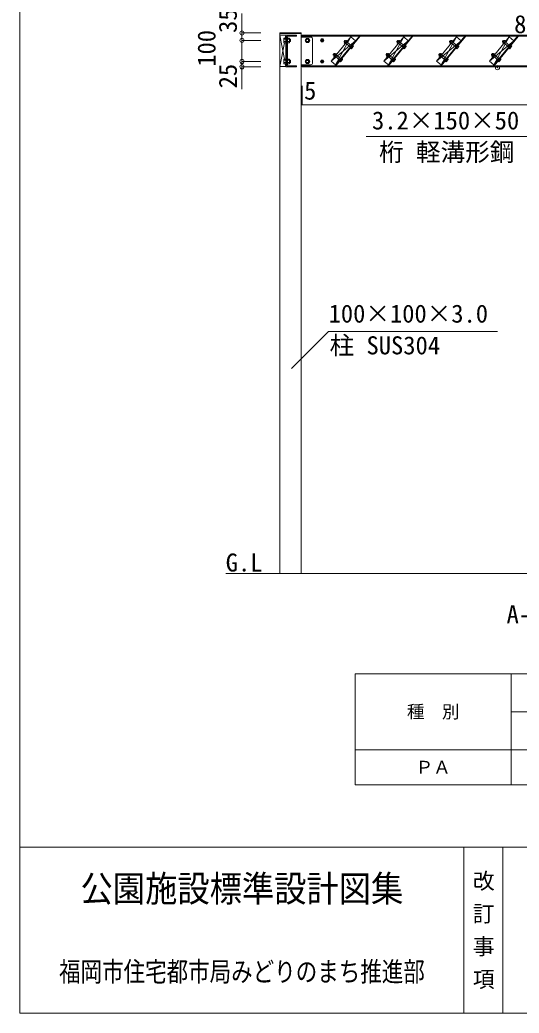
# Model space of a CAD drawing. Units: millimetres, scale not verified. Extents: x 187 to 5663, y 265 to 3998.
# Drawn here: x 187 to 1370, y 265 to 2617 of the extents above; entities that cross this region are included whole.
import ezdxf
from ezdxf.enums import TextEntityAlignment as Align

# ---------------------------------------------------------------- set-up
doc = ezdxf.new("R2010")
doc.units = ezdxf.units.MM
doc.header["$LTSCALE"] = 20
doc.header["$PDMODE"] = 32
doc.header["$PDSIZE"] = 10
for name, color, linetype, lineweight in [('0_2', 7, 'Continuous', 13), ('_0-0_', 7, 'Continuous', 13), ('寸法', 1, 'Continuous', 13), ('本体', 7, 'Continuous', 13)]:
    doc.layers.add(name, color=color, linetype=linetype, lineweight=lineweight)
doc.styles.add('@ＭＳ ゴシック', font='')
doc.styles.add('ＭＳ ゴシック', font='')
doc.styles.get('@ＭＳ ゴシック').set_extended_font_data('@MS Gothic')
doc.styles.get('ＭＳ ゴシック').set_extended_font_data('MS Gothic')

msp = doc.modelspace()

# ---------------------------------------------------------------- linework, layer by layer
at = {"layer": '0_2'}
for p, q in [((981.37, 1068.44), (981.37, 805.44)), ((981.37, 1068.44), (2281.37, 1068.44)), ((1351.37, 1068.44), (1351.37, 805.44)), ((1351.37, 978.44), (2281.37, 978.44)), ((981.37, 888.44), (2281.37, 888.44)), ((981.37, 805.44), (2281.37, 805.44))]:
    msp.add_line(p, q, dxfattribs=at)
at = {"layer": '_0-0_', "color": 6}
msp.add_line((187.2, 657.78), (5663.46, 657.78), dxfattribs=at)
at = {"layer": '_0-0_'}
for p, q in [((1239.32, 657.78), (1239.32, 264.62)), ((1331.24, 657.78), (1331.24, 264.62))]:
    msp.add_line(p, q, dxfattribs=at)
at = {"layer": '_0-0_', "color": 6}
msp.add_lwpolyline([(5663.46, 3888.25), (187.2, 3888.25), (187.2, 264.62), (5663.46, 264.62)], close=True, dxfattribs=at)
at = {"layer": '寸法'}
for p, q in [((713.32, 2632), (713.32, 2568.3)), ((713.32, 2585.8), (758.32, 2585.8)), ((713.32, 2568.3), (758.32, 2568.3)), ((713.32, 2568.3), (713.32, 2518.3)), ((713.32, 2518.3), (758.32, 2518.3)), ((713.32, 2518.3), (713.32, 2452.68)), ((713.32, 2505.8), (758.32, 2505.8)), ((853.32, 2415.8), (853.32, 2460.8)), ((855.82, 2415.8), (855.82, 2460.8)), ((853.32, 2415.8), (855.82, 2415.8)), ((855.82, 2415.8), (2300.82, 2415.8)), ((1007.93, 2340.62), (1388.84, 2340.62)), ((918.55, 1879.1), (830.42, 1790.97)), ((1318.32, 1879.1), (918.55, 1879.1))]:
    msp.add_line(p, q, dxfattribs=at)
for p in [(713.32, 2585.8), (713.32, 2568.3), (713.32, 2518.3), (713.32, 2505.8)]:
    msp.add_point(p, dxfattribs=at)
at = {"layer": '本体'}
for p, q in [((803.32, 2585.8), (803.32, 1305.8)), ((803.32, 2585.8), (853.32, 2585.8)), ((803.32, 2584.2), (853.32, 2584.2)), ((803.32, 2506.3), (803.32, 2580.3)), ((803.32, 2580.3), (817.32, 2580.3)), ((803.32, 2580.3), (814.01, 2523.78)), ((812.89, 2573.78), (812.32, 2572.8)), ((812.32, 2572.8), (812.32, 2563.8)), ((817.32, 2573.78), (812.89, 2573.78)), ((817.32, 2571.04), (812.89, 2571.04)), ((817.32, 2565.55), (812.89, 2565.55)), ((816.08, 2573.78), (817.32, 2580.3)), ((817.32, 2580.8), (817.32, 2505.8)), ((842.32, 2580.8), (817.32, 2580.8)), ((817.32, 2580.3), (817.32, 2506.3)), ((817.32, 2573.78), (817.32, 2562.81)), ((842.32, 2578.55), (819.57, 2578.55)), ((819.57, 2578.55), (819.57, 2508.05)), ((819.57, 2576.05), (819.57, 2510.55)), ((821.17, 2576.05), (819.57, 2576.05)), ((821.17, 2576.05), (821.17, 2510.55)), ((821.17, 2562.81), (821.17, 2573.78)), ((821.17, 2573.78), (825.6, 2573.78)), ((821.17, 2571.04), (825.6, 2571.04)), ((821.17, 2565.55), (825.6, 2565.55)), ((825.6, 2573.78), (826.17, 2572.8)), ((826.17, 2563.8), (826.17, 2572.8)), ((828.31, 2571.3), (826.17, 2571.3)), ((828.31, 2565.3), (826.17, 2565.3)), ((828.31, 2571.3), (828.67, 2570.94)), ((828.67, 2565.65), (828.31, 2565.3)), ((828.67, 2565.65), (828.67, 2570.94)), ((842.32, 2580.8), (842.32, 2578.55)), ((853.32, 2585.8), (853.32, 1305.8)), ((853.32, 2576.05), (875.82, 2576.05)), ((855.82, 2580.8), (2300.82, 2580.8)), ((855.82, 2580.8), (855.82, 2576.05)), ((855.82, 2578.55), (2300.82, 2578.55)), ((865.57, 2573.05), (862.83, 2568.3)), ((862.83, 2568.3), (865.57, 2563.55)), ((871.06, 2573.05), (865.57, 2573.05)), ((873.8, 2568.3), (871.06, 2573.05)), ((871.06, 2563.55), (873.8, 2568.3)), ((880.82, 2571.05), (880.82, 2515.55)), ((901.44, 2571.55), (899.56, 2568.3)), ((899.56, 2568.3), (901.44, 2565.05)), ((905.19, 2571.55), (901.44, 2571.55)), ((901.44, 2565.05), (905.19, 2565.05)), ((907.07, 2568.3), (905.19, 2571.55)), ((905.19, 2565.05), (907.07, 2568.3)), ((971.43, 2576.31), (924.4, 2519.18)), ((924.4, 2519.18), (982.24, 2567.41)), ((934.2, 2509.06), (991.4, 2578.55)), ((971.43, 2576.31), (935.2, 2510.28)), ((935.2, 2510.28), (982.24, 2567.41)), ((935.44, 2508.05), (992.64, 2577.53)), ((957.23, 2568.11), (955.14, 2565.57)), ((955.19, 2565.07), (955.14, 2565.57)), ((955.19, 2565.07), (956.84, 2563.71)), ((960.5, 2568.15), (955.73, 2562.35)), ((957.23, 2568.11), (957.73, 2568.16)), ((957.73, 2568.16), (959.39, 2566.79)), ((963.01, 2566.08), (958.24, 2560.29)), ((961.82, 2564.63), (959.31, 2566.7)), ((960.78, 2567.92), (960.1, 2567.66)), ((963.01, 2566.08), (960.5, 2568.15)), ((973.94, 2554.81), (961.9, 2564.73)), ((982.24, 2567.41), (971.43, 2576.31)), ((991.4, 2578.55), (992.64, 2577.53)), ((1096.43, 2576.31), (1049.4, 2519.18)), ((1049.4, 2519.18), (1107.24, 2567.41)), ((1059.2, 2509.06), (1116.4, 2578.55)), ((1096.43, 2576.31), (1060.2, 2510.28)), ((1060.2, 2510.28), (1107.24, 2567.41)), ((1060.44, 2508.05), (1117.64, 2577.53)), ((1082.23, 2568.11), (1080.14, 2565.57)), ((1080.19, 2565.07), (1080.14, 2565.57)), ((1080.19, 2565.07), (1081.84, 2563.71)), ((1085.1, 2567.66), (1081.13, 2562.84)), ((1082.23, 2568.11), (1082.73, 2568.16)), ((1082.73, 2568.16), (1084.39, 2566.79)), ((1088.01, 2566.08), (1083.24, 2560.29)), ((1086.82, 2564.63), (1084.59, 2566.47)), ((1085.78, 2567.92), (1085.1, 2567.66)), ((1088.01, 2566.08), (1085.78, 2567.92)), ((1098.94, 2554.81), (1086.89, 2564.73)), ((1107.24, 2567.41), (1096.43, 2576.31)), ((1116.4, 2578.55), (1117.64, 2577.53)), ((1221.43, 2576.31), (1174.4, 2519.18)), ((1174.4, 2519.18), (1232.24, 2567.41)), ((1184.2, 2509.06), (1241.4, 2578.55)), ((1221.43, 2576.31), (1185.2, 2510.28)), ((1185.2, 2510.28), (1232.24, 2567.41)), ((1185.44, 2508.05), (1242.64, 2577.53)), ((1207.23, 2568.11), (1205.14, 2565.57)), ((1205.19, 2565.07), (1205.14, 2565.57)), ((1205.19, 2565.07), (1206.84, 2563.71)), ((1210.1, 2567.66), (1206.13, 2562.84)), ((1207.23, 2568.11), (1207.73, 2568.16)), ((1207.73, 2568.16), (1209.39, 2566.79)), ((1213.01, 2566.08), (1208.24, 2560.29)), ((1211.82, 2564.63), (1209.59, 2566.47)), ((1210.78, 2567.92), (1210.1, 2567.66)), ((1213.01, 2566.08), (1210.78, 2567.92)), ((1223.94, 2554.81), (1211.89, 2564.73)), ((1232.24, 2567.41), (1221.43, 2576.31)), ((1241.4, 2578.55), (1242.64, 2577.53)), ((1346.43, 2576.31), (1299.4, 2519.18)), ((1299.4, 2519.18), (1357.24, 2567.41)), ((1309.2, 2509.06), (1366.4, 2578.55)), ((1346.43, 2576.31), (1310.2, 2510.28)), ((1310.2, 2510.28), (1357.24, 2567.41)), ((1310.44, 2508.05), (1367.64, 2577.53)), ((1332.23, 2568.11), (1330.14, 2565.57)), ((1330.19, 2565.07), (1330.14, 2565.57)), ((1330.19, 2565.07), (1331.84, 2563.71)), ((1335.1, 2567.66), (1331.13, 2562.84)), ((1332.23, 2568.11), (1332.73, 2568.16)), ((1332.73, 2568.16), (1334.39, 2566.79)), ((1338.01, 2566.08), (1333.24, 2560.29)), ((1336.82, 2564.63), (1334.59, 2566.47)), ((1335.78, 2567.92), (1335.1, 2567.66)), ((1338.01, 2566.08), (1335.78, 2567.92)), ((1348.94, 2554.81), (1336.89, 2564.73)), ((1357.24, 2567.41), (1346.43, 2576.31)), ((1366.4, 2578.55), (1367.64, 2577.53)), ((803.32, 2506.3), (814.01, 2562.81)), ((812.89, 2562.81), (812.32, 2563.8)), ((817.32, 2562.81), (812.89, 2562.81)), ((821.17, 2562.81), (825.6, 2562.81)), ((825.6, 2562.81), (826.17, 2563.8)), ((865.57, 2563.55), (871.06, 2563.55)), ((958.24, 2560.29), (955.73, 2562.35)), ((956.01, 2562.12), (956.13, 2562.84)), ((959.43, 2561.74), (956.92, 2563.8)), ((971.4, 2551.73), (959.35, 2561.64)), ((970.28, 2550.37), (975.05, 2556.17)), ((970.28, 2550.37), (972.51, 2548.54)), ((971.48, 2551.82), (973.7, 2549.99)), ((972.51, 2548.54), (973.19, 2548.79)), ((973.19, 2548.79), (977.16, 2553.62)), ((973.86, 2554.72), (976.09, 2552.88)), ((975.05, 2556.17), (977.28, 2554.33)), ((977.28, 2554.33), (977.16, 2553.62)), ((1081.01, 2562.12), (1081.13, 2562.84)), ((1083.24, 2560.29), (1081.01, 2562.12)), ((1084.43, 2561.74), (1082.2, 2563.57)), ((1096.4, 2551.73), (1084.35, 2561.64)), ((1095.28, 2550.37), (1100.05, 2556.17)), ((1095.28, 2550.37), (1097.51, 2548.54)), ((1096.47, 2551.82), (1098.7, 2549.99)), ((1097.51, 2548.54), (1098.19, 2548.79)), ((1098.19, 2548.79), (1102.16, 2553.62)), ((1098.86, 2554.72), (1101.09, 2552.88)), ((1100.05, 2556.17), (1102.28, 2554.33)), ((1102.28, 2554.33), (1102.16, 2553.62)), ((1206.01, 2562.12), (1206.13, 2562.84)), ((1208.24, 2560.29), (1206.01, 2562.12)), ((1209.43, 2561.74), (1207.2, 2563.57)), ((1221.4, 2551.73), (1209.35, 2561.64)), ((1220.28, 2550.37), (1225.05, 2556.17)), ((1220.28, 2550.37), (1222.51, 2548.54)), ((1221.47, 2551.82), (1223.7, 2549.99)), ((1222.51, 2548.54), (1223.19, 2548.79)), ((1223.19, 2548.79), (1227.16, 2553.62)), ((1223.86, 2554.72), (1226.09, 2552.88)), ((1225.05, 2556.17), (1227.28, 2554.33)), ((1227.28, 2554.33), (1227.16, 2553.62)), ((1331.01, 2562.12), (1331.13, 2562.84)), ((1333.24, 2560.29), (1331.01, 2562.12)), ((1334.43, 2561.74), (1332.2, 2563.57)), ((1346.4, 2551.73), (1334.35, 2561.64)), ((1345.28, 2550.37), (1350.05, 2556.17)), ((1345.28, 2550.37), (1347.51, 2548.54)), ((1346.47, 2551.82), (1348.7, 2549.99)), ((1347.51, 2548.54), (1348.19, 2548.79)), ((1348.19, 2548.79), (1352.16, 2553.62)), ((1348.86, 2554.72), (1351.09, 2552.88)), ((1350.05, 2556.17), (1352.28, 2554.33)), ((1352.28, 2554.33), (1352.16, 2553.62)), ((812.89, 2523.78), (812.32, 2522.8)), ((812.32, 2522.8), (812.32, 2513.8)), ((817.32, 2523.78), (812.89, 2523.78)), ((817.32, 2521.04), (812.89, 2521.04)), ((817.32, 2523.78), (817.32, 2512.81)), ((821.17, 2512.81), (821.17, 2523.78)), ((821.17, 2523.78), (825.6, 2523.78)), ((821.17, 2521.04), (825.6, 2521.04)), ((825.6, 2523.78), (826.17, 2522.8)), ((826.17, 2513.8), (826.17, 2522.8)), ((828.31, 2521.3), (826.17, 2521.3)), ((828.31, 2521.3), (828.67, 2520.94)), ((828.67, 2515.65), (828.67, 2520.94)), ((865.57, 2523.05), (862.83, 2518.3)), ((862.83, 2518.3), (865.57, 2513.55)), ((871.06, 2523.05), (865.57, 2523.05)), ((873.8, 2518.3), (871.06, 2523.05)), ((871.06, 2513.55), (873.8, 2518.3)), ((901.44, 2521.55), (899.56, 2518.3)), ((899.56, 2518.3), (901.44, 2515.05)), ((905.19, 2521.55), (901.44, 2521.55)), ((907.07, 2518.3), (905.19, 2521.55)), ((905.19, 2515.05), (907.07, 2518.3)), ((924.4, 2519.18), (935.2, 2510.28)), ((931.81, 2537.23), (929.72, 2534.69)), ((929.76, 2534.19), (929.72, 2534.69)), ((929.76, 2534.19), (931.42, 2532.83)), ((930.59, 2531.24), (930.71, 2531.96)), ((932.82, 2529.41), (930.59, 2531.24)), ((934.68, 2536.78), (930.71, 2531.96)), ((934.01, 2530.85), (931.78, 2532.69)), ((931.81, 2537.23), (932.31, 2537.28)), ((932.31, 2537.28), (933.96, 2535.91)), ((937.59, 2535.2), (932.82, 2529.41)), ((945.97, 2520.84), (933.93, 2530.76)), ((936.39, 2533.75), (934.16, 2535.59)), ((935.36, 2537.04), (934.68, 2536.78)), ((937.59, 2535.2), (935.36, 2537.04)), ((948.52, 2523.93), (936.47, 2533.85)), ((944.86, 2519.49), (949.63, 2525.29)), ((944.86, 2519.49), (947.09, 2517.66)), ((946.05, 2520.94), (948.28, 2519.1)), ((947.09, 2517.66), (947.77, 2517.91)), ((947.77, 2517.91), (951.74, 2522.74)), ((948.44, 2523.84), (950.67, 2522)), ((949.63, 2525.29), (951.86, 2523.45)), ((951.86, 2523.45), (951.74, 2522.74)), ((1049.4, 2519.18), (1060.2, 2510.28)), ((1056.81, 2537.23), (1054.71, 2534.69)), ((1054.76, 2534.19), (1054.71, 2534.69)), ((1054.76, 2534.19), (1056.42, 2532.83)), ((1055.59, 2531.24), (1055.71, 2531.96)), ((1057.82, 2529.41), (1055.59, 2531.24)), ((1059.68, 2536.78), (1055.71, 2531.96)), ((1059.01, 2530.85), (1056.78, 2532.69)), ((1056.81, 2537.23), (1057.31, 2537.28)), ((1057.31, 2537.28), (1058.96, 2535.91)), ((1062.59, 2535.2), (1057.82, 2529.41)), ((1070.97, 2520.84), (1058.93, 2530.76)), ((1061.39, 2533.75), (1059.16, 2535.59)), ((1060.36, 2537.04), (1059.68, 2536.78)), ((1062.59, 2535.2), (1060.36, 2537.04)), ((1073.52, 2523.93), (1061.47, 2533.85)), ((1069.86, 2519.49), (1074.63, 2525.29)), ((1069.86, 2519.49), (1072.09, 2517.66)), ((1071.05, 2520.94), (1073.28, 2519.1)), ((1072.09, 2517.66), (1072.77, 2517.91)), ((1072.77, 2517.91), (1076.74, 2522.74)), ((1073.44, 2523.84), (1075.67, 2522)), ((1074.63, 2525.29), (1076.86, 2523.45)), ((1076.86, 2523.45), (1076.74, 2522.74)), ((1174.4, 2519.18), (1185.2, 2510.28)), ((1181.81, 2537.23), (1179.71, 2534.69)), ((1179.76, 2534.19), (1179.71, 2534.69)), ((1179.76, 2534.19), (1181.42, 2532.83)), ((1180.59, 2531.24), (1180.71, 2531.96)), ((1182.82, 2529.41), (1180.59, 2531.24)), ((1184.68, 2536.78), (1180.71, 2531.96)), ((1184.01, 2530.85), (1181.78, 2532.69)), ((1181.81, 2537.23), (1182.31, 2537.28)), ((1182.31, 2537.28), (1183.96, 2535.91)), ((1187.59, 2535.2), (1182.82, 2529.41)), ((1195.97, 2520.84), (1183.93, 2530.76)), ((1186.39, 2533.75), (1184.16, 2535.59)), ((1185.36, 2537.04), (1184.68, 2536.78)), ((1187.59, 2535.2), (1185.36, 2537.04)), ((1198.52, 2523.93), (1186.47, 2533.85)), ((1194.86, 2519.49), (1199.63, 2525.29)), ((1194.86, 2519.49), (1197.09, 2517.66)), ((1196.05, 2520.94), (1198.28, 2519.1)), ((1197.09, 2517.66), (1197.77, 2517.91)), ((1197.77, 2517.91), (1201.74, 2522.74)), ((1198.44, 2523.84), (1200.67, 2522)), ((1199.63, 2525.29), (1201.86, 2523.45)), ((1201.86, 2523.45), (1201.74, 2522.74)), ((1299.4, 2519.18), (1310.2, 2510.28)), ((1306.81, 2537.23), (1304.71, 2534.69)), ((1304.76, 2534.19), (1304.71, 2534.69)), ((1304.76, 2534.19), (1306.42, 2532.83)), ((1305.59, 2531.24), (1305.71, 2531.96)), ((1307.82, 2529.41), (1305.59, 2531.24)), ((1309.68, 2536.78), (1305.71, 2531.96)), ((1309.01, 2530.85), (1306.78, 2532.69)), ((1306.81, 2537.23), (1307.31, 2537.28)), ((1307.31, 2537.28), (1308.96, 2535.91)), ((1312.59, 2535.2), (1307.82, 2529.41)), ((1320.97, 2520.84), (1308.93, 2530.76)), ((1311.39, 2533.75), (1309.16, 2535.59)), ((1310.36, 2537.04), (1309.68, 2536.78)), ((1312.59, 2535.2), (1310.36, 2537.04)), ((1323.52, 2523.93), (1311.47, 2533.85)), ((1319.86, 2519.49), (1324.63, 2525.29)), ((1319.86, 2519.49), (1322.09, 2517.66)), ((1321.05, 2520.94), (1323.28, 2519.1)), ((1322.09, 2517.66), (1322.77, 2517.91)), ((1322.77, 2517.91), (1326.74, 2522.74)), ((1323.44, 2523.84), (1325.67, 2522)), ((1324.63, 2525.29), (1326.86, 2523.45)), ((1326.86, 2523.45), (1326.74, 2522.74)), ((817.32, 2506.3), (803.32, 2506.3)), ((812.89, 2512.81), (812.32, 2513.8)), ((817.32, 2515.55), (812.89, 2515.55)), ((817.32, 2512.81), (812.89, 2512.81)), ((816.08, 2512.81), (817.32, 2506.3)), ((842.32, 2505.8), (817.32, 2505.8)), ((821.17, 2510.55), (819.57, 2510.55)), ((842.32, 2508.05), (819.57, 2508.05)), ((821.17, 2515.55), (825.6, 2515.55)), ((821.17, 2512.81), (825.6, 2512.81)), ((825.6, 2512.81), (826.17, 2513.8)), ((828.31, 2515.3), (826.17, 2515.3)), ((828.67, 2515.65), (828.31, 2515.3)), ((842.32, 2508.05), (842.32, 2505.8)), ((853.32, 2510.55), (875.82, 2510.55)), ((855.82, 2510.55), (855.82, 2505.8)), ((855.82, 2508.05), (2300.82, 2508.05)), ((855.82, 2505.8), (2300.82, 2505.8)), ((865.57, 2513.55), (871.06, 2513.55)), ((901.44, 2515.05), (905.19, 2515.05)), ((934.2, 2509.06), (935.44, 2508.05)), ((1059.2, 2509.06), (1060.44, 2508.05)), ((1184.2, 2509.06), (1185.44, 2508.05)), ((1309.2, 2509.06), (1310.44, 2508.05)), ((674.94, 1305.8), (2465.07, 1305.8))]:
    msp.add_line(p, q, dxfattribs=at)
for centre, radius in [((868.32, 2568.3), 4.5), ((868.32, 2568.3), 3), ((868.3, 2568.3), 2.53), ((903.32, 2568.3), 3.12), ((903.32, 2568.3), 2), ((903.32, 2568.3), 1.66), ((868.32, 2518.3), 4.5), ((868.32, 2518.3), 3), ((868.3, 2518.3), 2.53), ((903.32, 2518.3), 3.12), ((903.32, 2518.3), 2), ((903.32, 2518.3), 1.66)]:
    msp.add_circle(centre, radius, dxfattribs=at)
for centre, radius, start, end in [((814.89, 2572.41), 2.43, 145.61587, 214.38413), ((821.54, 2568.3), 9.08, 162.41211, 197.58789), ((814.89, 2564.18), 2.43, 145.61587, 214.38413), ((823.59, 2572.41), 2.43, 325.61587, 34.38413), ((823.59, 2564.18), 2.43, 325.61587, 34.38413), ((816.95, 2568.3), 9.08, 342.41211, 17.58789), ((875.82, 2571.05), 5, 0, 90), ((962.96, 2561.26), 6.21, 122.949, 158.1248), ((961.24, 2566.32), 1.66, 106.15275, 174.92106), ((1087.96, 2561.26), 6.21, 122.949, 158.1248), ((1086.24, 2566.32), 1.66, 106.15275, 174.92106), ((1212.96, 2561.26), 6.21, 122.949, 158.1248), ((1211.24, 2566.32), 1.66, 106.15275, 174.92106), ((1337.96, 2561.26), 6.21, 122.949, 158.1248), ((1336.24, 2566.32), 1.66, 106.15275, 174.92106), ((957.66, 2561.98), 1.66, 106.15276, 174.92104), ((972.05, 2550.13), 1.66, 286.15275, 354.92106), ((970.33, 2555.2), 6.21, 302.949, 338.1248), ((975.63, 2554.48), 1.66, 286.15276, 354.92104), ((1082.66, 2561.98), 1.66, 106.15276, 174.92104), ((1097.05, 2550.13), 1.66, 286.15275, 354.92106), ((1095.33, 2555.2), 6.21, 302.949, 338.1248), ((1100.63, 2554.48), 1.66, 286.15276, 354.92104), ((1207.66, 2561.98), 1.66, 106.15276, 174.92104), ((1222.05, 2550.13), 1.66, 286.15275, 354.92106), ((1220.33, 2555.2), 6.21, 302.949, 338.1248), ((1225.63, 2554.48), 1.66, 286.15276, 354.92104), ((1332.66, 2561.98), 1.66, 106.15276, 174.92104), ((1347.05, 2550.13), 1.66, 286.15275, 354.92106), ((1345.33, 2555.2), 6.21, 302.949, 338.1248), ((1350.63, 2554.48), 1.66, 286.15276, 354.92104), ((814.89, 2522.41), 2.43, 145.61587, 214.38413), ((821.54, 2518.3), 9.08, 162.41211, 197.58789), ((823.59, 2522.41), 2.43, 325.61587, 34.38413), ((816.95, 2518.3), 9.08, 342.41211, 17.58789), ((932.24, 2531.09), 1.66, 106.15276, 174.92104), ((937.54, 2530.38), 6.21, 122.949, 158.1248), ((935.82, 2535.44), 1.66, 106.15275, 174.92106), ((946.63, 2519.25), 1.66, 286.15275, 354.92106), ((944.9, 2524.32), 6.21, 302.949, 338.1248), ((950.2, 2523.6), 1.66, 286.15276, 354.92104), ((1057.24, 2531.09), 1.66, 106.15276, 174.92104), ((1062.54, 2530.38), 6.21, 122.949, 158.1248), ((1060.82, 2535.44), 1.66, 106.15275, 174.92106), ((1071.63, 2519.25), 1.66, 286.15275, 354.92106), ((1069.9, 2524.32), 6.21, 302.949, 338.1248), ((1075.2, 2523.6), 1.66, 286.15276, 354.92104), ((1182.24, 2531.09), 1.66, 106.15276, 174.92104), ((1187.54, 2530.38), 6.21, 122.949, 158.1248), ((1185.82, 2535.44), 1.66, 106.15275, 174.92106), ((1196.63, 2519.25), 1.66, 286.15275, 354.92106), ((1194.9, 2524.32), 6.21, 302.949, 338.1248), ((1200.2, 2523.6), 1.66, 286.15276, 354.92104), ((1307.24, 2531.09), 1.66, 106.15276, 174.92104), ((1312.54, 2530.38), 6.21, 122.949, 158.1248), ((1310.82, 2535.44), 1.66, 106.15275, 174.92106), ((1321.63, 2519.25), 1.66, 286.15275, 354.92106), ((1319.9, 2524.32), 6.21, 302.949, 338.1248), ((1325.2, 2523.6), 1.66, 286.15276, 354.92104), ((814.89, 2514.18), 2.43, 145.61587, 214.38413), ((823.59, 2514.18), 2.43, 325.61587, 34.38413), ((875.82, 2515.55), 5, 270, 0)]:
    msp.add_arc(centre, radius, start, end, dxfattribs=at)
msp.add_point((1318.57, 2503.53), dxfattribs=at)

# ---------------------------------------------------------------- texts
at = {"layer": '_0-0_', "style": 'ＭＳ ゴシック'}
for s, p in [('種\u3000別', (1166.37, 978.44)), ('ＰＡ', (1166.37, 846.94))]:
    msp.add_text(s, height=30.38, dxfattribs=at).set_placement(p, align=Align.MIDDLE_CENTER)
for s, height, width, p in [('公園施設標準設計図集', 62.28, 0.9, (713.26, 559.49)), ('福岡市住宅都市局みどりのまち推進部', 46.71, 0.8, (713.26, 362.91))]:
    msp.add_text(s, height=height, dxfattribs=dict(at, width=width)).set_placement(p, align=Align.MIDDLE_CENTER)
at = {"layer": '_0-0_', "style": '@ＭＳ ゴシック'}
msp.add_text('改 訂 事 項', height=37.98, rotation=270, dxfattribs=at).set_placement((1285.28, 461.92), align=Align.MIDDLE_CENTER)
at = {"layer": '寸法', "color": 3, "style": 'ＭＳ ゴシック'}
for s, p in [('35', (714.01, 2585.8)), ('100', (663.57, 2505.8)), ('25', (714.01, 2454.6))]:
    msp.add_text(s, height=42.72, rotation=90, dxfattribs=at).set_placement(p, align=Align.BOTTOM_LEFT)
for s, p in [('80', (1358.12, 2572.6)), ('5', (860.52, 2415.1)), ('3.2×150×50', (1021.42, 2344.53)), ('桁 軽溝形鋼', (1038.25, 2269.77)), ('100×100×3.0', (918.55, 1887.04)), ('柱 SUS304', (920.96, 1811.87)), ('G.L', (674.94, 1297.6)), ("A-A'断面図S:1/30", (1340.19, 1175.1))]:
    msp.add_text(s, height=42.72, dxfattribs=at).set_placement(p, align=Align.BOTTOM_LEFT)

doc.saveas('drawing.dxf')
